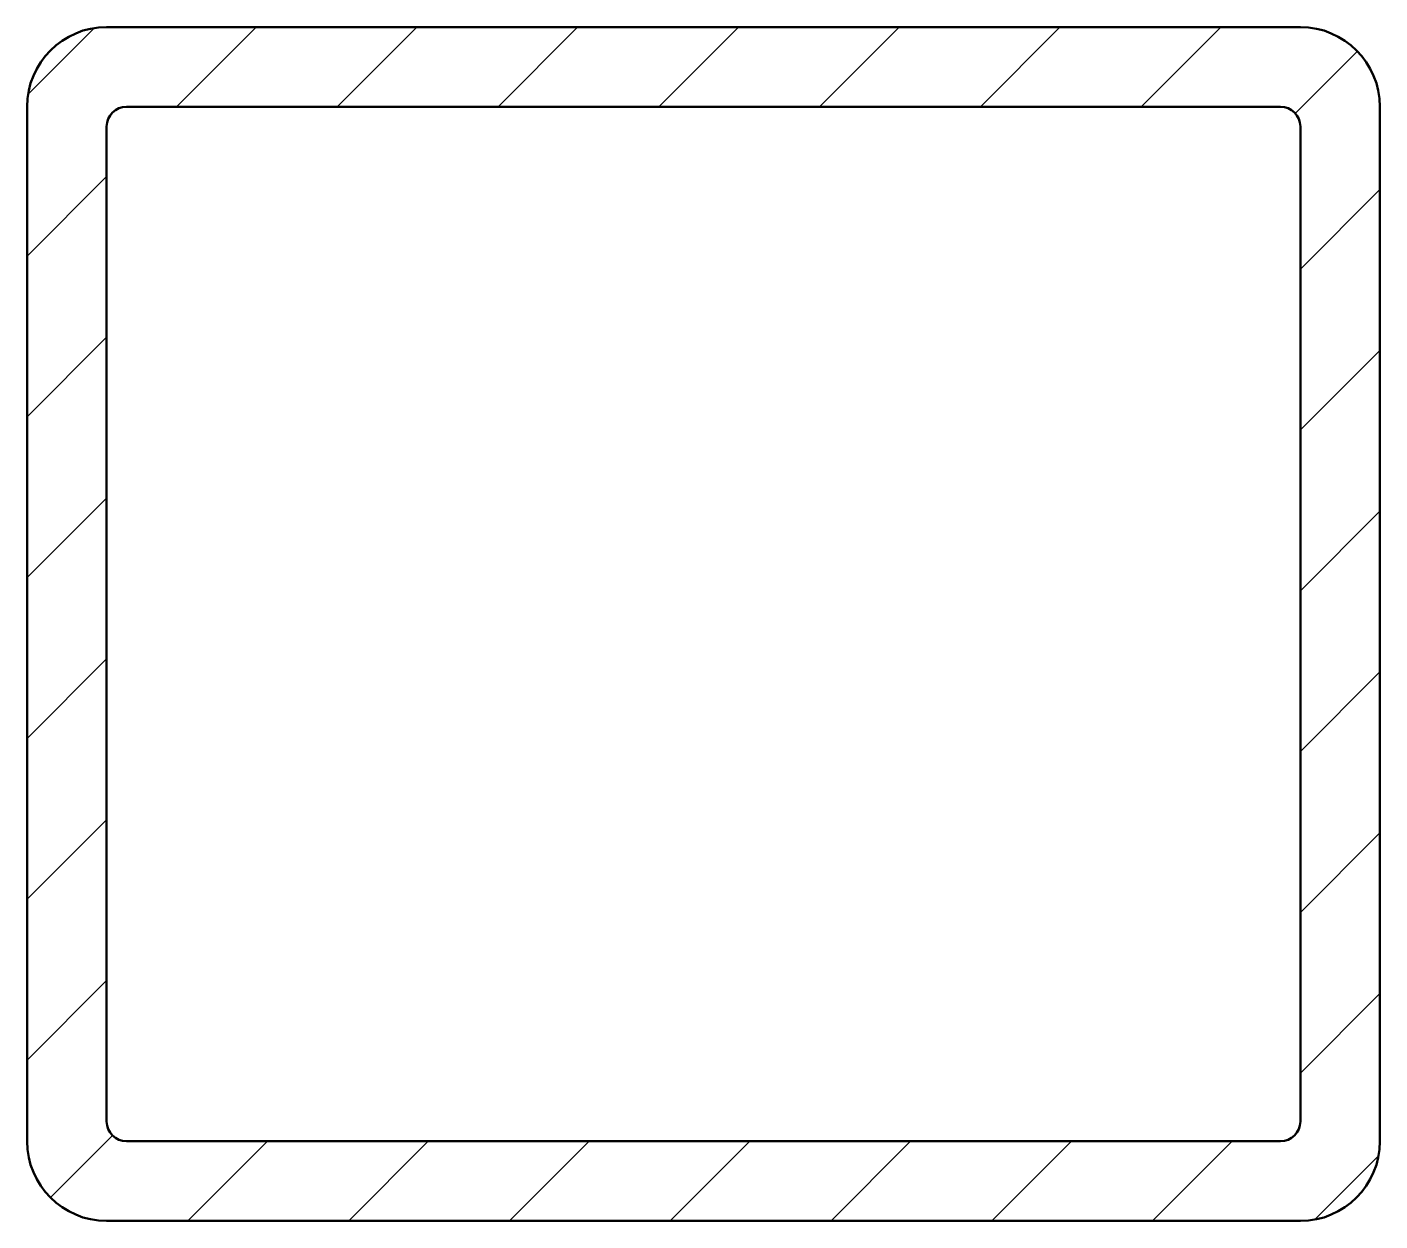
# Model space of a CAD drawing. Extents: x 0 to 34, y 0 to 30.
import ezdxf

# ---------------------------------------------------------------- set-up
doc = ezdxf.new("R2010")
doc.units = 0
doc.layers.add('0S-Steel contour', color=62, linetype='Continuous', lineweight=50)
doc.layers.add('0S-Steel hatch', color=181, linetype='Continuous', lineweight=25)

# ---------------------------------------------------------------- blocks, each defined once
blk = doc.blocks.new('201033__884B92FE_1CB6_433A_ADFD_EB84B2C3CABF_')
at = {"layer": '0S-Steel hatch'}
h = blk.add_hatch(dxfattribs=at)
h.set_pattern_fill('ANSI31', color=256, scale=0.9, style=0)
edge = h.paths.add_edge_path()
edge.add_line((0, 28), (0, 2))
edge.add_arc((2, 2), 2, 180, 270)
edge.add_line((2, 0), (32, 0))
edge.add_arc((32, 2), 2, 270.0003, 359.9997)
edge.add_line((34, 2), (34, 28))
edge.add_arc((32, 28), 2, 0.0004, 89.9996)
edge.add_line((32, 30), (2, 30))
edge.add_arc((2, 28), 2, 90.0001, 179.9999)
edge = h.paths.add_edge_path()
edge.add_line((2, 2.5), (2, 27.5))
edge.add_ellipse((2.5, 27.5), major_axis=(-0.5, 0), ratio=1, start_angle=270.0002, end_angle=359.9998, ccw=False)
edge.add_line((2.5, 28), (31.5, 28))
edge.add_ellipse((31.5, 27.5), major_axis=(-0.5, 0), ratio=1, start_angle=180.0004, end_angle=269.9996, ccw=False)
edge.add_line((32, 27.5), (32, 2.5))
edge.add_ellipse((31.5, 2.5), major_axis=(-0.5, 0), ratio=1, start_angle=90.0002, end_angle=179.9998, ccw=False)
edge.add_line((31.5, 2), (2.5, 2))
edge.add_ellipse((2.5, 2.5), major_axis=(-0.5, 0), ratio=1, start_angle=0, end_angle=90, ccw=False)
at = {"layer": '0S-Steel contour', "color": 7}
for points in [[(32, 30), (2, 30)], [(0, 28), (0, 2)], [(2.5, 28), (31.5, 28)], [(34, 2), (34, 28)], [(2, 2.5), (2, 27.5)], [(32, 27.5), (32, 2.5)], [(31.5, 2), (2.5, 2)], [(2, 0), (32, 0)]]:
    blk.add_lwpolyline(points, dxfattribs=at)
for centre, start, end in [((2, 28), 90.0001, 179.9999), ((32, 28), 0.0004, 89.9996), ((2, 2), 180, 270), ((32, 2), 270.0003, 359.9997)]:
    blk.add_arc(centre, 2, start, end, dxfattribs=at)
at = {"layer": '0S-Steel contour', "color": 7, "extrusion": (0, 0, -1)}
for centre, start, end in [((-2.5, 27.5), 0.0002, 89.9998), ((-31.5, 27.5), 90.0004, 179.9996), ((-2.5, 2.5), 270, 0), ((-31.5, 2.5), 180.0002, 269.9998)]:
    blk.add_arc(centre, 0.5, start, end, dxfattribs=at)
blk = doc.blocks.new('201033__5B98C140_BACC_4246_9F42_BC6C6778D3C9_')
at = {"layer": '0S-Steel contour', "color": 7}
blk.add_blockref('201033__884B92FE_1CB6_433A_ADFD_EB84B2C3CABF_', (0, 0), dxfattribs=at)

msp = doc.modelspace()

# ---------------------------------------------------------------- block references
at = {"layer": '0S-Steel contour', "color": 7}
msp.add_blockref('201033__5B98C140_BACC_4246_9F42_BC6C6778D3C9_', (0, 0), dxfattribs=at)

doc.saveas('drawing.dxf')
